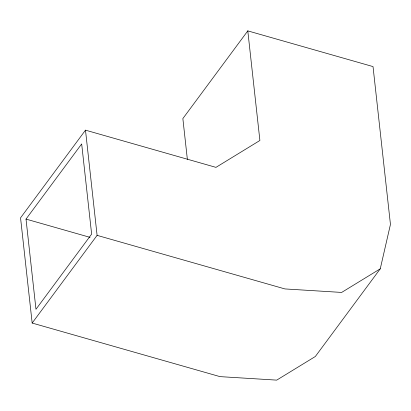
<?xml version="1.0" encoding="UTF-8"?>
<svg xmlns="http://www.w3.org/2000/svg" width="411" height="411" viewBox="0 0 411 411"><rect width="100%" height="100%" fill="white"/><g stroke="black" fill="none" stroke-linecap="round" stroke-linejoin="round"><path stroke-width="0.62" d="M247.797 30.876L259.896 140.485L215.96 167.364L85.488 130.153L20.55 217.851L32.166 323.056L220.013 376.63L276.711 380.124L315.329 356.501L380.262 268.804L390.45 224.406L373.029 66.592L247.797 30.876L182.859 118.574L187.365 159.36M26.016 219.099L81.676 143.932L91.632 234.111L35.973 309.278L26.016 219.099L90.03 237.353M32.166 323.056L97.099 235.359L85.488 130.153M380.262 268.804L341.649 292.427L284.946 288.933L97.099 235.359"/></g></svg>
